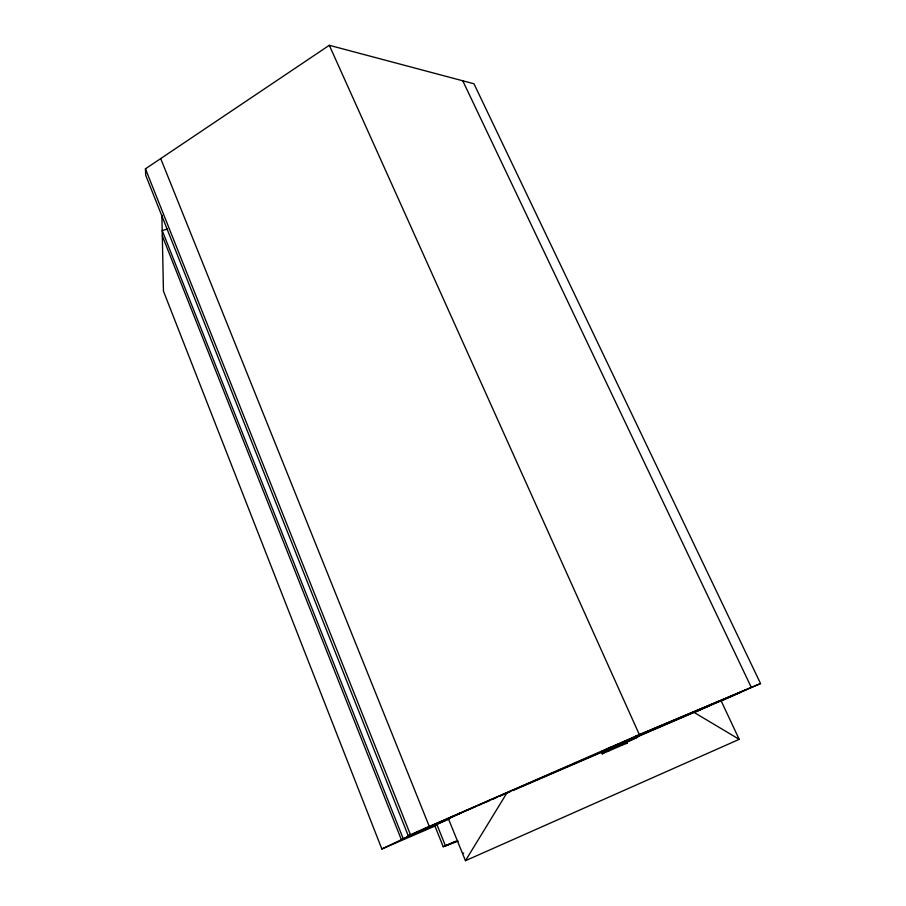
<?xml version="1.0" encoding="UTF-8"?>
<svg xmlns="http://www.w3.org/2000/svg" width="906" height="906" viewBox="0 0 906 906"><rect width="100%" height="100%" fill="white"/><g stroke="black" fill="none" stroke-linecap="round" stroke-linejoin="round"><path stroke-width="1.36" d="M610.066 747.858L609.466 749.579L608.923 748.379L608.334 750.089L617.541 745.898L616.986 744.675L614.653 745.74L615.197 746.963L615.82 745.208L616.363 746.431L616.986 744.675M608.719 750.983L607.801 748.888L612.343 746.804L611.743 748.537L611.199 747.325M625.48 742.603L626.125 740.859L621.448 742.999L622.377 745.083M630.893 738.673L630.236 740.44L629.693 739.228L630.893 738.673L631.448 739.896L621.98 744.2L622.603 742.478L623.147 743.667L623.77 741.935L624.313 743.135M507.066 792.671L448.277 818.412L465.458 860.7L507.066 792.671L611.493 747.62M760.553 683.566L639.342 734.619L408.221 835.694L145.707 175.266L145.447 168.822L329.308 45.3L473.963 83.771L760.553 683.566L634.687 736.748M408.221 835.694L410.429 834.641L145.447 168.822M161.88 215.232L163.454 291.154L381.845 848.99L426.885 827.54M626.952 742.048L627.348 742.931L602.196 753.826L601.278 751.742L637.065 735.966L637.62 737.19L626.42 742.286L625.887 741.085M629.613 739.387L633.339 737.677M637.62 737.19L603.86 752.025L603.328 750.825M602.196 753.826L603.702 753.146L602.784 751.051M625.774 743.645L627.348 742.931M695.808 711.89L709.772 705.57M720.089 701.538L746.272 689.726M465.458 860.7L739.194 739.341L721.074 700.689L635.899 737.099M424.631 828.616L461.12 812.863L434.62 825.332L443.238 846.714L456.148 841.062M454.54 841.912L445.48 845.876L436.783 824.313L403.249 838.797L162.197 230.543L167.633 229.059M381.845 848.99L435.118 825.978M604.449 750.338L612.558 746.782M614.755 745.74L618.877 744.086M621.029 743.033L626.42 740.859L621.131 743.18M601.278 751.742L612.445 746.929M614.925 745.865L618.651 744.256M615.344 745.955L617.915 744.857M621.765 743.192L633.328 738.209M463.713 811.753L475.367 806.725M477.949 805.604L481.845 803.928M484.427 802.807L489.614 800.576M492.196 799.454L496.08 797.778M499.965 796.102L503.861 794.426M506.443 793.305L510.327 791.629M512.921 790.519L602.275 751.957M604.868 750.836L608.753 749.16M637.246 736.872L741.527 691.867M603.305 752.263L629.036 740.995M448.878 819.183L401.358 839.692L162.31 235.866M443.238 846.714L458.119 841.142M462.615 853.463L463.702 853.112M693.679 712.173L739.194 739.341M462.762 80.793L751.323 687.45M329.308 45.3L639.342 734.619M627.303 740.315L627.847 741.527M626.125 740.859L626.658 742.071M614.008 745.921L614.562 747.144M612.343 746.804L612.886 748.016M160.702 158.573L429.274 826.397"/></g></svg>
